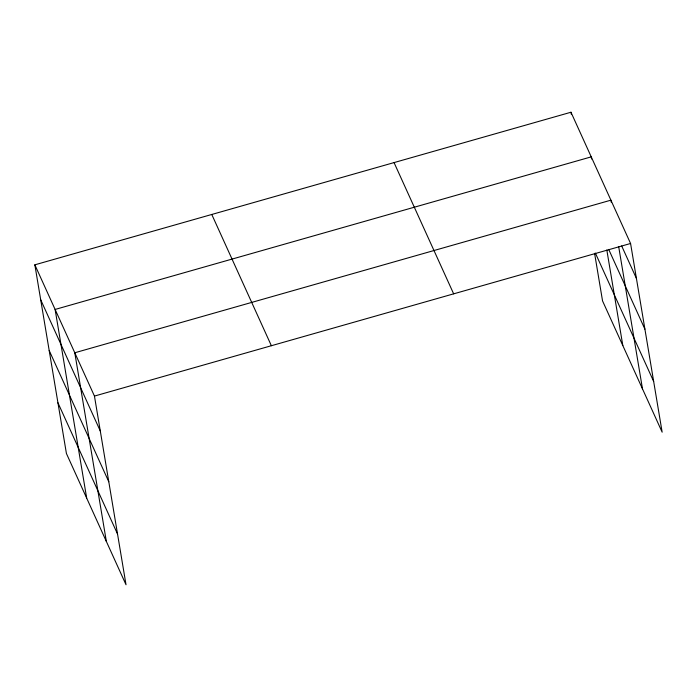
<?xml version="1.0" encoding="UTF-8"?>
<svg xmlns="http://www.w3.org/2000/svg" width="697" height="697" viewBox="0 0 697 697"><rect width="100%" height="100%" fill="white"/><g stroke="black" fill="none" stroke-linecap="round" stroke-linejoin="round"><path stroke-width="1.05" d="M34.85 264.825L94.452 396.079L126.026 584.766L66.424 453.512L34.85 264.825L570.974 112.234L630.576 243.488L662.15 432.175L602.548 300.921L594.593 253.359M94.452 396.079L630.576 243.488M621.672 245.936L636.422 278.425M608.708 249.421L644.908 329.158M595.377 253.098L653.655 381.433M394.049 162.593L453.651 293.838M211.775 214.476L271.368 345.721M40.696 299.762L100.298 431.016M49.191 350.504L108.784 481.749M57.938 402.779L117.532 534.024M611.26 202.287L610.903 200.17L74.779 352.769L106.362 541.456M618.701 246.738L642.486 388.856M591.596 158.977L591.239 156.86L55.115 309.451L86.689 498.137M606.826 250.005L622.813 345.546M570.974 112.234L571.331 114.352"/></g></svg>
